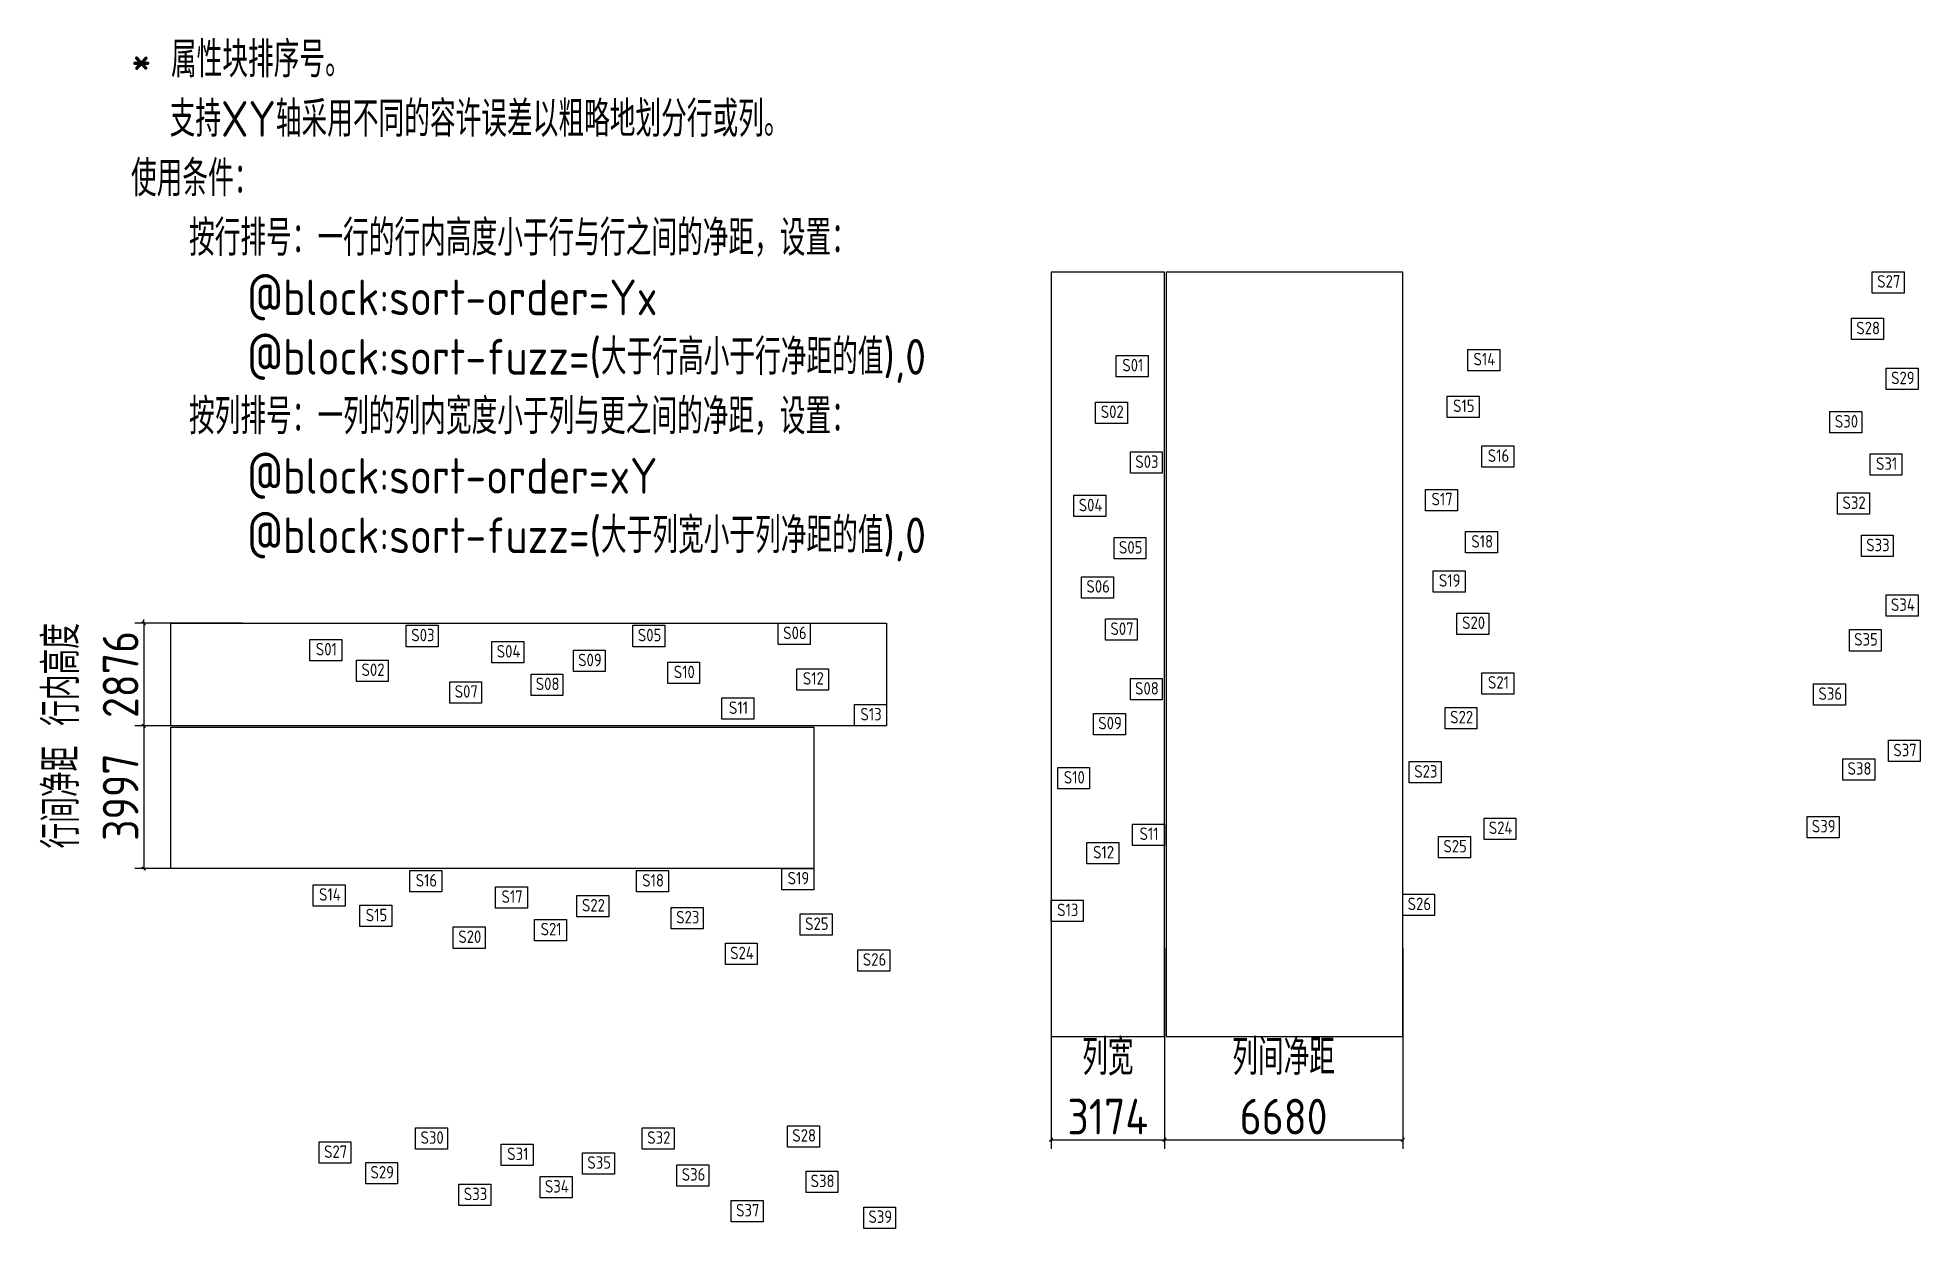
# Model space of a CAD drawing. Extents: x 7007 to 59777, y -2337 to 31030.
import ezdxf
from ezdxf.enums import TextEntityAlignment as Align

# ---------------------------------------------------------------- set-up
doc = ezdxf.new("R2010")
doc.units = 0
doc.header["$LTSCALE"] = 1000
doc.header["$MEASUREMENT"] = 0
doc.styles.get("Standard").update_dxf_attribs({"font": 'gbenor.shx', "bigfont": 'gbcbig.shx'})
doc.dimstyles.get("Standard").update_dxf_attribs({"dimscale": 100, "dimtxt": 3.5, "dimasz": 1, "dimexe": 2.5, "dimexo": 3, "dimgap": 1.5, "dimtad": 1, "dimdec": 0, "dimzin": 0, "dimdsep": 46, "dimtxsty": 'Standard', "dimblk": 'ARCHTICK', "dimcen": 0.09, "dimadec": 0, "dimazin": 0, "dimtfac": 1, "dimtdec": 0, "dimtix": 1, "dimtmove": 2, "dimatfit": 3, "dimfxl": 1, "dimtolj": 1, "dimtzin": 0, "dimarcsym": 0})

# ---------------------------------------------------------------- blocks, each defined once
blk = doc.blocks.new('bbb')
blk.add_lwpolyline([(-447, 598), (447, 598), (447, 0), (-447, 0)], close=True)
blk.add_attdef('NO', text='', height=350).set_placement((18, 151), align=Align.CENTER)
blk = doc.blocks.new('_ArchTick')
at = {"color": 0, "linetype": 'ByBlock', "const_width": 0.4}
blk.add_lwpolyline([(-0.5, -0.5), (0.5, 0.5)], dxfattribs=at)
blk = doc.blocks.new('*D6')
at = {"color": 0, "lineweight": -2, "transparency": 16777216}
for p, q in [((12741, 14622), (9731, 14622)), ((9981, 14622), (9981, 14722)), ((9981, 14622), (9981, 11745)), ((12741, 11745), (9731, 11745)), ((9981, 11745), (9981, 11645))]:
    blk.add_line(p, q, dxfattribs=at)
at = {"layer": 'Defpoints', "color": 0, "transparency": 16777216}
for p in [(13041, 14622), (9981, 11745), (13041, 11745)]:
    blk.add_point(p, dxfattribs=at)
at = {"color": 0, "lineweight": -2, "transparency": 16777216, "xscale": 100, "yscale": 100, "zscale": 100}
for p, rotation in [((9981, 14622), 270), ((9981, 11745), 90)]:
    blk.add_blockref('_ArchTick', p, dxfattribs=dict(at, rotation=rotation))
at = {"color": 0, "transparency": 16777216, "insert": (8498, 13184), "char_height": 1000, "attachment_point": 5, "rotation": 90}
blk.add_mtext('\\A1;行内高度\\P2876', dxfattribs=at)
blk = doc.blocks.new('*D7')
at = {"color": 0, "lineweight": -2, "transparency": 16777216}
for p, q in [((12741, 11745), (9731, 11745)), ((9981, 11745), (9981, 7748)), ((12741, 7748), (9731, 7748))]:
    blk.add_line(p, q, dxfattribs=at)
at = {"layer": 'Defpoints', "color": 0, "transparency": 16777216}
for p in [(13041, 11745), (9981, 7748), (13041, 7748)]:
    blk.add_point(p, dxfattribs=at)
at = {"color": 0, "lineweight": -2, "transparency": 16777216, "xscale": 100, "yscale": 100, "zscale": 100}
for p, rotation in [((9981, 11745), 90), ((9981, 7748), 270)]:
    blk.add_blockref('_ArchTick', p, dxfattribs=dict(at, rotation=rotation))
at = {"color": 0, "transparency": 16777216, "insert": (8498, 9747), "char_height": 1000, "attachment_point": 5, "rotation": 90}
blk.add_mtext('\\A1;行间净距\\P3997', dxfattribs=at)
blk = doc.blocks.new('*D8')
at = {"color": 0, "lineweight": -2, "transparency": 16777216}
for p, q in [((35415, 5514), (35415, -106)), ((38589, 5514), (38589, -106)), ((35415, 144), (38589, 144))]:
    blk.add_line(p, q, dxfattribs=at)
at = {"layer": 'Defpoints', "color": 0, "transparency": 16777216}
for p in [(35415, 5814), (38589, 5814), (38589, 144)]:
    blk.add_point(p, dxfattribs=at)
at = {"color": 0, "lineweight": -2, "transparency": 16777216, "xscale": 100, "yscale": 100, "zscale": 100, "rotation": 180}
blk.add_blockref('_ArchTick', (35415, 144), dxfattribs=at)
at = {"color": 0, "lineweight": -2, "transparency": 16777216, "xscale": 100, "yscale": 100, "zscale": 100}
blk.add_blockref('_ArchTick', (38589, 144), dxfattribs=at)
at = {"color": 0, "transparency": 16777216, "insert": (37002, 1627), "char_height": 1000, "attachment_point": 5}
blk.add_mtext('\\A1;列宽\\P3174', dxfattribs=at)
blk = doc.blocks.new('*D9')
at = {"color": 0, "lineweight": -2, "transparency": 16777216}
for p, q in [((38589, 5514), (38589, -106)), ((45269, 5514), (45269, -106)), ((38589, 144), (45269, 144))]:
    blk.add_line(p, q, dxfattribs=at)
at = {"layer": 'Defpoints', "color": 0, "transparency": 16777216}
for p in [(38589, 5814), (45269, 5814), (45269, 144)]:
    blk.add_point(p, dxfattribs=at)
at = {"color": 0, "lineweight": -2, "transparency": 16777216, "xscale": 100, "yscale": 100, "zscale": 100, "rotation": 180}
blk.add_blockref('_ArchTick', (38589, 144), dxfattribs=at)
at = {"color": 0, "lineweight": -2, "transparency": 16777216, "xscale": 100, "yscale": 100, "zscale": 100}
blk.add_blockref('_ArchTick', (45269, 144), dxfattribs=at)
at = {"color": 0, "transparency": 16777216, "insert": (41929, 1627), "char_height": 1000, "attachment_point": 5}
blk.add_mtext('\\A1;列间净距\\P6680', dxfattribs=at)

msp = doc.modelspace()

# ---------------------------------------------------------------- linework, layer by layer
at = {"color": 1}
for points in [[(35415.4, 3034.9), (38588.9, 3034.9), (38588.9, 24460.2), (35415.4, 24460.2)], [(30795.2, 11745.5), (10735.1, 11745.5), (10735.1, 14621.9), (30795.2, 14621.9)]]:
    msp.add_lwpolyline(points, close=True, dxfattribs=at)
at = {"color": 3}
for points in [[(38637, 3034.9), (45269.4, 3034.9), (45269.4, 24460.2), (38637, 24460.2)], [(28759.7, 7748.2), (10735.1, 7748.2), (10735.1, 11705.9), (28759.7, 11705.9)]]:
    msp.add_lwpolyline(points, close=True, dxfattribs=at)

# ---------------------------------------------------------------- block references
for p, values in [((58874, 23874), {'NO': 'S27'}), ((58296.8, 22566.8), {'NO': 'S28'}), ((47539.8, 21695.6), {'NO': 'S14'}), ((37685.8, 21528.3), {'NO': 'S01'}), ((59269, 21168.4), {'NO': 'S29'}), ((37108.5, 20221.1), {'NO': 'S02'}), ((46962.6, 20388.5), {'NO': 'S15'}), ((57689.2, 19952.4), {'NO': 'S30'}), ((47934.8, 18990.1), {'NO': 'S16'}), ((38080.7, 18822.7), {'NO': 'S03'}), ((58813.3, 18766.8), {'NO': 'S31'}), ((36500.9, 17606.7), {'NO': 'S04'}), ((46354.9, 17774.1), {'NO': 'S17'}), ((57901.8, 17672.4), {'NO': 'S32'}), ((37625, 16421.1), {'NO': 'S05'}), ((47479, 16588.5), {'NO': 'S18'}), ((58570.2, 16486.8), {'NO': 'S33'}), ((36713.5, 15326.7), {'NO': 'S06'}), ((46567.6, 15494.1), {'NO': 'S19'}), ((59269, 14814.8), {'NO': 'S34'}), ((47236, 14308.5), {'NO': 'S20'}), ((17786.8, 13963.3), {'NO': 'S03'}), ((24140.4, 13963.3), {'NO': 'S05'}), ((28214, 14024.1), {'NO': 'S06'}), ((37381.9, 14141.1), {'NO': 'S07'}), ((58236, 13842), {'NO': 'S35'}), ((15081.2, 13568.4), {'NO': 'S01'}), ((20188.4, 13507.6), {'NO': 'S04'}), ((22468.4, 13264.6), {'NO': 'S09'}), ((16388.4, 12991.1), {'NO': 'S02'}), ((21282.8, 12596.2), {'NO': 'S08'}), ((25113.2, 12930.4), {'NO': 'S10'}), ((28730.8, 12748.1), {'NO': 'S12'}), ((47934.8, 12636.5), {'NO': 'S21'}), ((19002.8, 12383.5), {'NO': 'S07'}), ((38080.7, 12469.1), {'NO': 'S08'}), ((57233.4, 12322), {'NO': 'S36'}), ((26633.2, 11927.8), {'NO': 'S11'}), ((30347.7, 11745.5), {'NO': 'S13'}), ((46901.8, 11663.7), {'NO': 'S22'}), ((37047.7, 11496.3), {'NO': 'S09'}), ((59329.8, 10741.2), {'NO': 'S37'}), ((36045.1, 9976.3), {'NO': 'S10'}), ((45899.2, 10143.7), {'NO': 'S23'}), ((58053.7, 10224.4), {'NO': 'S38'}), ((38141.5, 8395.5), {'NO': 'S11'}), ((47995.5, 8562.9), {'NO': 'S24'}), ((57051.1, 8607.5), {'NO': 'S39'}), ((36865.4, 7878.7), {'NO': 'S12'}), ((46719.5, 8046.1), {'NO': 'S25'}), ((17885.1, 7089.6), {'NO': 'S16'}), ((24238.7, 7089.6), {'NO': 'S18'}), ((28312.3, 7150.4), {'NO': 'S19'}), ((15179.5, 6694.6), {'NO': 'S14'}), ((20286.7, 6633.9), {'NO': 'S17'}), ((22566.7, 6390.8), {'NO': 'S22'}), ((45716.9, 6429.2), {'NO': 'S26'}), ((16486.7, 6117.4), {'NO': 'S15'}), ((25211.5, 6056.6), {'NO': 'S23'}), ((28829.1, 5874.3), {'NO': 'S25'}), ((35862.8, 6261.8), {'NO': 'S13'}), ((19101.1, 5509.7), {'NO': 'S20'}), ((21381.1, 5722.4), {'NO': 'S21'}), ((26731.5, 5054), {'NO': 'S24'}), ((30446, 4871.7), {'NO': 'S26'}), ((28473.2, -58.2), {'NO': 'S28'}), ((15340.4, -513.9), {'NO': 'S27'}), ((18046, -119), {'NO': 'S30'}), ((20447.6, -574.7), {'NO': 'S31'}), ((24399.6, -119), {'NO': 'S32'}), ((16647.6, -1091.2), {'NO': 'S29'}), ((22727.6, -817.8), {'NO': 'S35'}), ((21542, -1486.2), {'NO': 'S34'}), ((25372.4, -1152), {'NO': 'S36'}), ((28990, -1334.3), {'NO': 'S38'}), ((19262, -1698.8), {'NO': 'S33'}), ((26892.4, -2154.6), {'NO': 'S37'}), ((30606.8, -2336.9), {'NO': 'S39'})]:
    msp.add_blockref('bbb', p).add_auto_attribs(values)

# ---------------------------------------------------------------- texts
at = {"insert": (9622.2, 30919.7), "char_height": 1000, "attachment_point": 1}
msp.add_mtext_dynamic_manual_height_columns('* 属性块排序号。\\P  支持XY轴采用不同的容许误差以粗略地划分行或列。\\P使用条件：\\P   按行排号：一行的行内高度小于行与行之间的净距，设置：\\P      @block:sort-order=Yx \\P      @block:sort-fuzz=(大于行高小于行净距的值),0\\P   按列排号：一列的列内宽度小于列与更之间的净距，设置：\\P      @block:sort-order=xY \\P      @block:sort-fuzz=(大于列宽小于列净距的值),0', width=23290.902, gutter_width=1750, heights=[19768.8], dxfattribs=at)

# ---------------------------------------------------------------- dimensions: what is measured, and where the dimension line sits
for base, p1, p2, text, picture, middle in [((9981.1, 11745.5), (13041.2, 14621.9), (13041.2, 11745.5), '行内高度\\P<>', '*D6', (8497.8, 13183.7)), ((9981.1, 7748.2), (13041.2, 11745.5), (13041.2, 7748.2), '行间净距\\P<>', '*D7', (8497.8, 9746.8))]:
    dim = msp.add_linear_dim(base=base, p1=p1, p2=p2, angle=90, text=text, dimstyle='Standard', override={"dimtxt": 10})
    dim.commit()
    dim.dimension.update_dxf_attribs({"geometry": picture, "text_midpoint": middle})
for base, p1, p2, text, picture, middle in [((38588.945, 144.0323), (35415.3771, 5814.0143), (38588.945, 5814.0143), '列宽\\P<>', '*D8', (37002.161, 1627.3656)), ((45269.4324, 144.0323), (38588.945, 5814.0143), (45269.4324, 5814.0143), '列间净距\\P<>', '*D9', (41929.1887, 1627.3656))]:
    dim = msp.add_linear_dim(base=base, p1=p1, p2=p2, text=text, dimstyle='Standard', override={"dimtxt": 10})
    dim.commit()
    dim.dimension.update_dxf_attribs({"geometry": picture, "text_midpoint": middle})

doc.saveas('drawing.dxf')
